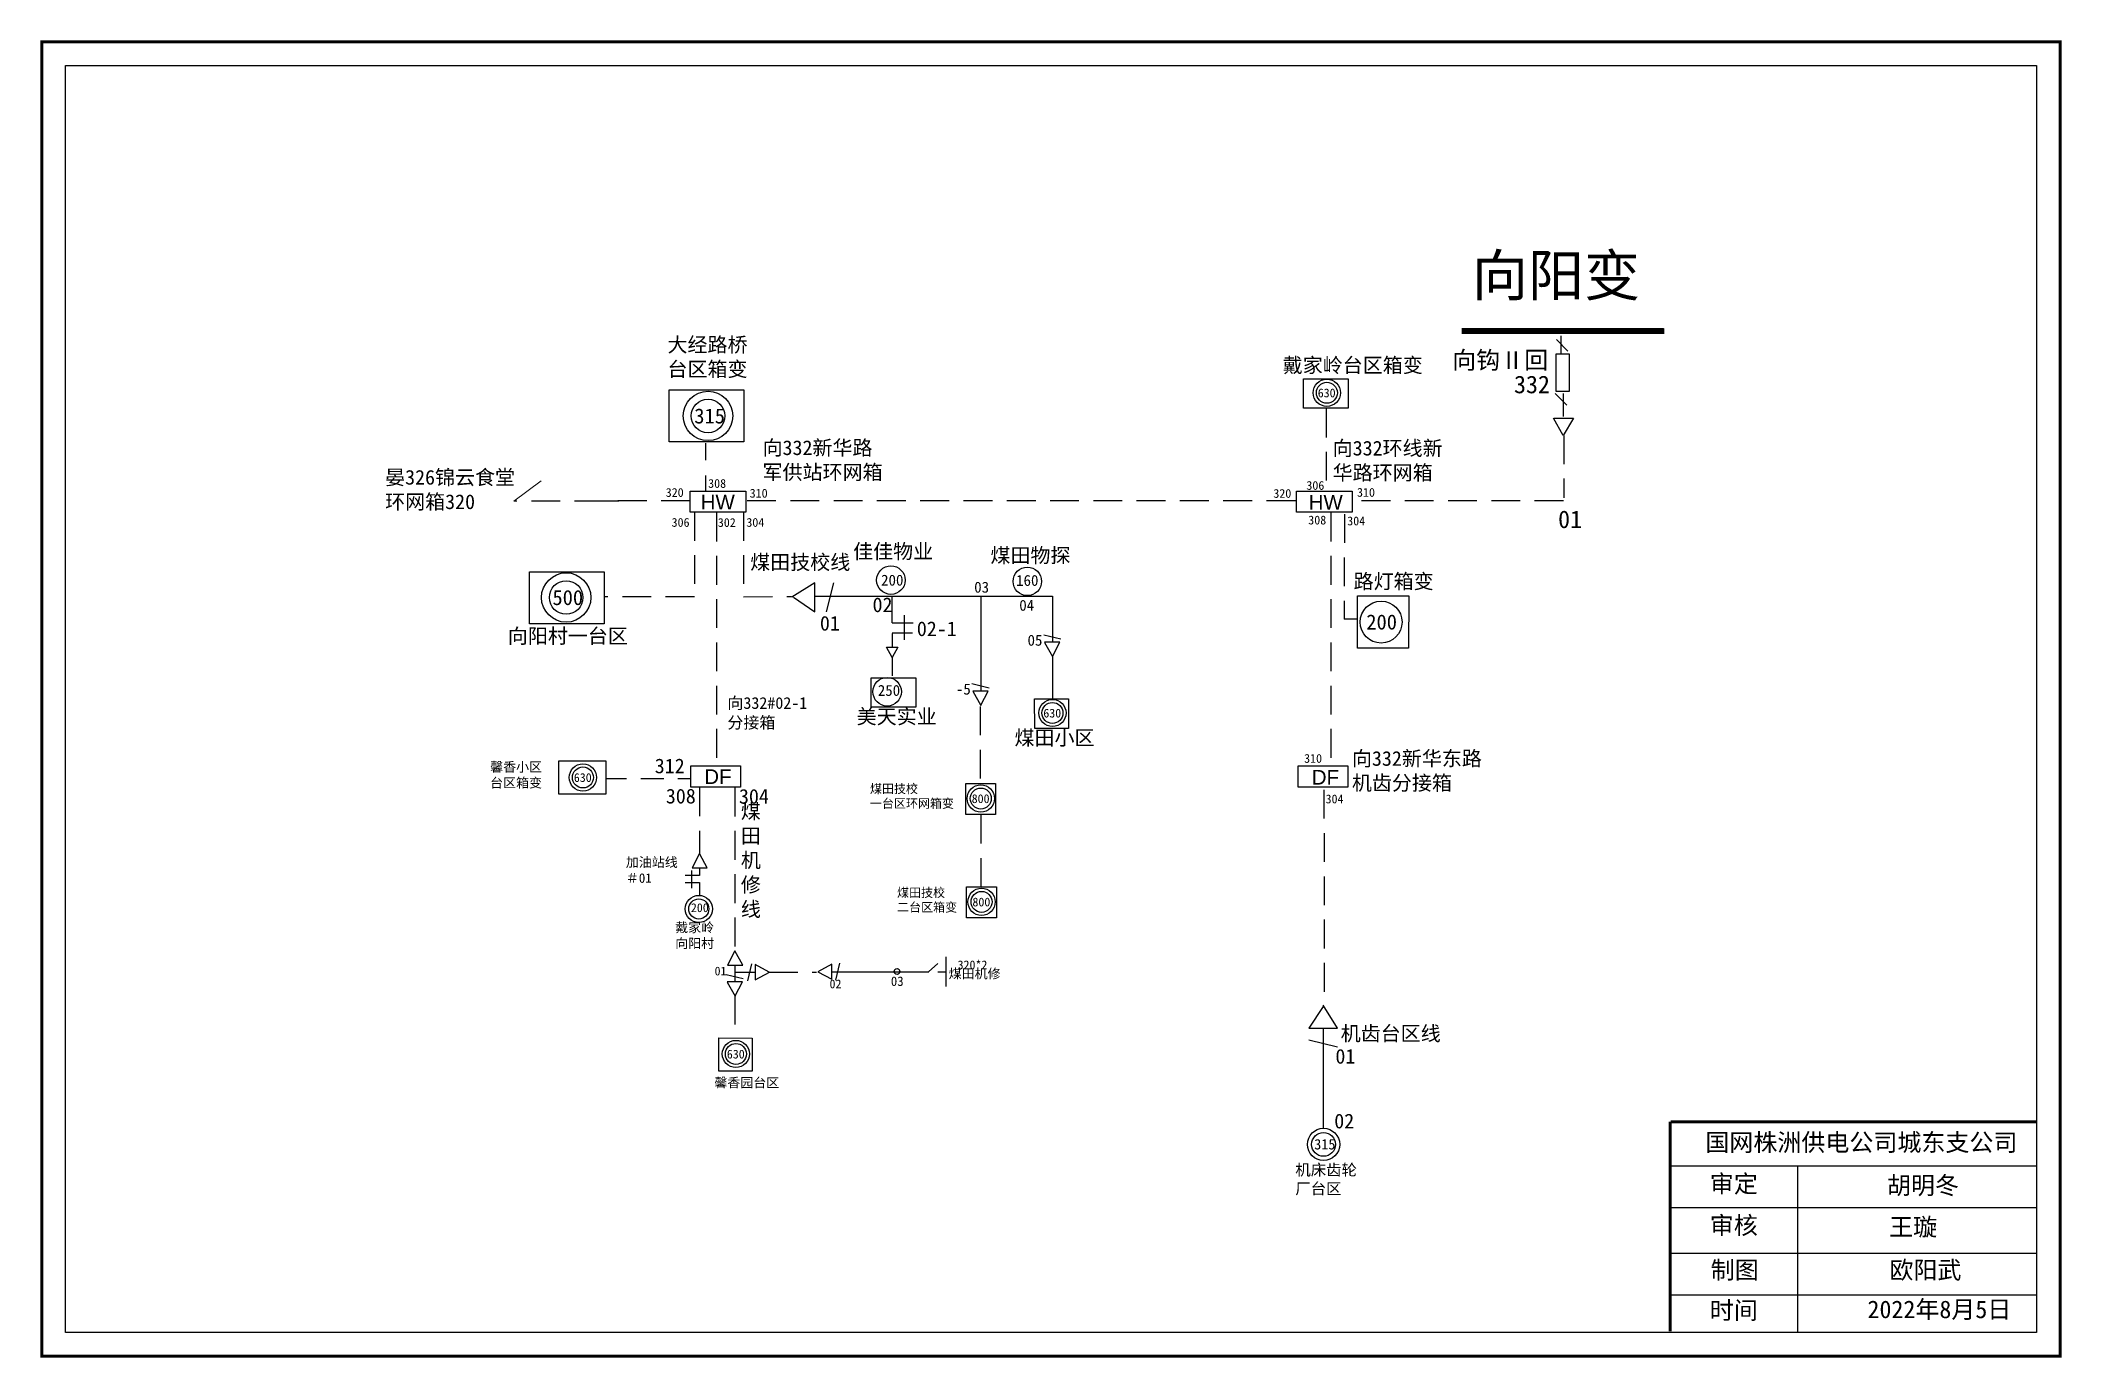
# Model space of a CAD drawing. Extents: x -426 to -81, y 269 to 494.
import ezdxf

# ---------------------------------------------------------------- set-up
doc = ezdxf.new("R2010")
doc.units = 0
doc.header["$LTSCALE"] = 0.774411
doc.linetypes.add('ACAD_ISO02W100', pattern=[15, 12, -3])
doc.linetypes.add('DASHED2', pattern=[9.525, 6.35, -3.175])
doc.layers.get('0').update_dxf_attribs({"linetype": 'CONTINUOUS'})
doc.layers.add('0-RefEdit0', color=7, linetype='CONTINUOUS')
doc.styles.get("Standard").update_dxf_attribs({"font": '', "height": 2.5})
doc.styles.add('字体', font='simkai_0.ttf', dxfattribs={"height": 2.5})
doc.styles.add('宋体_txtstyle_1.50_0_0', font='SIMSUN.TTC', dxfattribs={"height": 1.5})
doc.styles.add('宋体_txtstyle_2.00_0_0', font='SIMSUN.TTC', dxfattribs={"height": 2})
doc.styles.add('宋体_txtstyle_3.00_0_0', font='SIMSUN.TTC', dxfattribs={"height": 3})
doc.styles.add('楷体_GB2312_txtstyle_1.50_0_0', font='SIMKAI.TTF', dxfattribs={"height": 1.5})
doc.styles.add('楷体_GB2312_txtstyle_1.50_1_0', font='SIMKAI.TTF', dxfattribs={"height": 1.5})
doc.styles.add('楷体_GB2312_txtstyle_2.50_0_0', font='SIMKAI.TTF', dxfattribs={"height": 2.5})
doc.styles.get('Standard').set_extended_font_data('SimSun')

msp = doc.modelspace()

# ---------------------------------------------------------------- linework, layer by layer
at = {"linetype": 'Continuous'}
for p, q in [((-165.29, 440.96), (-167.27, 442.94)), ((-165.51, 431.73), (-167.49, 433.71)), ((-166.12, 433.74), (-166.12, 429.79)), ((-166.11, 426.59), (-167.74, 429.55)), ((-167.71, 429.53), (-164.36, 429.55)), ((-164.36, 429.55), (-166.11, 426.59)), ((-312.28, 425.3), (-312.28, 422.38)), ((-312.28, 419.75), (-312.28, 417.03)), ((-331.73, 415.44), (-327.04, 415.44)), ((-293.63, 401.46), (-297.56, 399)), ((-293.63, 396.55), (-293.63, 401.46)), ((-291.67, 396.55), (-290.44, 401.46)), ((-297.32, 399), (-293.63, 396.55)), ((-265.37, 399.16), (-265.37, 383.01)), ((-253.16, 399.18), (-253.16, 391.33)), ((-254.65, 392.61), (-251.75, 391.92)), ((-251.9, 391.35), (-254.5, 391.35)), ((-254.5, 391.32), (-253.16, 388.91)), ((-253.16, 388.94), (-251.9, 391.35)), ((-253.16, 388.97), (-253.16, 381.83)), ((-266.87, 384.29), (-263.96, 383.59)), ((-264.12, 383.02), (-266.72, 383.02)), ((-266.72, 382.99), (-265.37, 380.59)), ((-265.37, 380.61), (-264.12, 383.02)), ((-329.26, 368.11), (-325.73, 368.11)), ((-323.33, 368.11), (-319.38, 368.11)), ((-316.99, 368.11), (-314.81, 368.11)), ((-313.34, 355.33), (-314.59, 352.92)), ((-311.99, 352.92), (-313.24, 355.23)), ((-313.34, 351.57), (-315.75, 351.57)), ((-314.69, 352.44), (-314.69, 349.45)), ((-314.59, 352.92), (-311.99, 352.92)), ((-313.34, 352.92), (-313.34, 351.57)), ((-315.75, 350.42), (-313.34, 350.42)), ((-313.34, 350.42), (-313.34, 348.2)), ((-307.27, 338.75), (-308.53, 336.34)), ((-305.92, 336.34), (-307.27, 338.75)), ((-308.76, 334.74), (-305.86, 334.05)), ((-308.53, 336.34), (-305.92, 336.34)), ((-307.27, 336.26), (-307.27, 333.46)), ((-307.26, 335.14), (-303.82, 335.14)), ((-305.09, 333.65), (-304.4, 336.55)), ((-301.42, 335.14), (-303.83, 336.4)), ((-303.83, 336.4), (-303.83, 333.8)), ((-303.8, 333.8), (-301.39, 335.14)), ((-290.76, 336.5), (-293.16, 335.16)), ((-293.14, 335.16), (-290.73, 333.9)), ((-290.73, 333.9), (-290.73, 336.5)), ((-290.72, 335.19), (-288.68, 335.19)), ((-289.46, 336.65), (-290.15, 333.75)), ((-288.68, 335.19), (-274.22, 335.19)), ((-274.31, 335.19), (-272.69, 336.57)), ((-272.69, 335.19), (-271.31, 335.19)), ((-306.01, 333.47), (-308.61, 333.47)), ((-308.61, 333.44), (-307.26, 331.04)), ((-307.26, 331.06), (-306.01, 333.47)), ((-207, 329.25), (-209.45, 325.56)), ((-204.55, 325.56), (-207, 329.49)), ((-209.45, 325.56), (-204.55, 325.56)), ((-207, 325.56), (-207, 308.62)), ((-209.45, 323.6), (-204.55, 322.37)), ((-147.82, 302.12), (-85.46, 302.12)), ((-126.18, 302.11), (-126.18, 273.78)), ((-147.82, 295.01), (-85.46, 295.01)), ((-147.82, 287.26), (-85.46, 287.26)), ((-147.82, 280.16), (-85.46, 280.16))]:
    msp.add_line(p, q, dxfattribs=at)
at = {"linetype": 'ACAD_ISO02W100'}
msp.add_line((-166.43, 440.47), (-166.43, 443.56), dxfattribs=at)
at = {"linetype": 'DASHED2'}
for p, q in [((-206.5, 431.18), (-206.53, 417.16)), ((-166.02, 426.6), (-166.02, 415.96)), ((-314.92, 415.44), (-344.96, 415.39)), ((-314.17, 413.57), (-314.17, 399.11)), ((-310.4, 413.45), (-310.4, 370.33)), ((-305.8, 413.57), (-305.8, 399.11)), ((-211.76, 415.44), (-305.35, 415.44)), ((-205.7, 413.45), (-205.7, 370.33)), ((-166.06, 415.44), (-201.99, 415.44)), ((-203.4, 413.18), (-203.43, 395.25)), ((-314.17, 399.11), (-329.41, 399.11)), ((-305.8, 399.11), (-297.64, 399.15)), ((-201.17, 395.25), (-203.43, 395.25)), ((-265.45, 380.41), (-265.45, 367.9)), ((-313.32, 366.6), (-313.34, 355.33)), ((-307.28, 366.56), (-307.28, 338.5)), ((-206.88, 366.2), (-206.86, 329.38)), ((-265.37, 361.94), (-265.37, 349.63)), ((-301.46, 335.12), (-293.39, 335.12)), ((-307.27, 331.1), (-307.27, 323.95))]:
    msp.add_line(p, q, dxfattribs=at)
at = {"color": 7, "linetype": 'Continuous', "lineweight": 0, "ltscale": 0.577067}
msp.add_line((-344.96, 415.39), (-340.32, 418.84), dxfattribs=at)
at = {"linetype": 'ByBlock'}
msp.add_line((-280.52, 399.11), (-280.52, 394.68), dxfattribs=at)
at = {"linetype": 'ByBlock', "ltscale": 2}
for p, q in [((-280.48, 394.68), (-276.89, 394.68)), ((-280.48, 392.94), (-277, 392.94)), ((-280.48, 392.83), (-280.48, 390.51)), ((-278.4, 391.78), (-278.4, 395.96))]:
    msp.add_line(p, q, dxfattribs=at)
at = {"color": 7, "linetype": 'Continuous'}
for p, q in [((-280.48, 388.75), (-281.45, 390.49)), ((-281.45, 390.49), (-279.53, 390.48)), ((-279.53, 390.48), (-280.48, 388.75)), ((-280.48, 388.75), (-280.48, 385.63)), ((-271.31, 337.73), (-271.31, 332.65))]:
    msp.add_line(p, q, dxfattribs=at)
at = {"linetype": 'Continuous', "const_width": 0.5}
msp.add_lwpolyline([(-425.39, 493.66), (-81.42, 493.66), (-81.42, 269.69), (-425.39, 269.69)], close=True, dxfattribs=at)
at = {"linetype": 'Continuous'}
for points in [[(-421.35, 489.61), (-85.46, 489.61), (-85.46, 273.74), (-421.35, 273.74)], [(-318.49, 425.48), (-318.49, 434.37), (-305.75, 434.37), (-305.75, 425.48)], [(-314.92, 417.08), (-305.43, 417.08), (-305.43, 413.52), (-314.92, 413.52)], [(-211.55, 417.08), (-202.06, 417.08), (-202.06, 413.52), (-211.55, 413.52)], [(-342.28, 394.47), (-342.28, 403.37), (-329.54, 403.37), (-329.54, 394.47)], [(-201.19, 390.35), (-201.19, 399.25), (-192.39, 399.25), (-192.46, 390.35)], [(-314.81, 370.29), (-306.35, 370.29), (-306.35, 366.65), (-314.81, 366.65)], [(-211.26, 370.29), (-202.8, 370.29), (-202.8, 366.65), (-211.26, 366.65)], [(-267.91, 367.25), (-262.85, 367.25), (-262.85, 362.01), (-267.91, 362.01)], [(-267.78, 349.64), (-262.72, 349.64), (-262.72, 344.39), (-267.78, 344.39)], [(-309.99, 323.94), (-304.33, 323.89), (-304.33, 318.23), (-309.99, 318.23)]]:
    msp.add_lwpolyline(points, close=True, dxfattribs=at)
for points, const_width in [([(-148.85, 444.37), (-183.4, 444.38)], 1), ([(-147.86, 309.62), (-147.86, 273.89)], 0.5), ([(-147.82, 309.62), (-85.46, 309.62)], 0.5)]:
    msp.add_lwpolyline(points, dxfattribs=dict(at, const_width=const_width))
at = {"linetype": 'ACAD_ISO02W100'}
msp.add_lwpolyline([(-165.1, 434.07), (-167.31, 434.07), (-167.31, 440.47), (-165.1, 440.47)], close=True, dxfattribs=at)
at = {"color": 7, "linetype": 'Continuous'}
msp.add_lwpolyline([(-329.29, 371.12), (-329.29, 365.46), (-337.26, 365.46), (-337.26, 371.12)], close=True, dxfattribs=at)
at = {"linetype": 'Continuous'}
for centre, radius in [((-311.86, 429.91), 4.21), ((-206.39, 433.86), 2.32), ((-206.39, 433.86), 1.79), ((-311.86, 429.91), 2.86), ((-336.04, 398.97), 4.21), ((-336.04, 398.97), 2.86), ((-197.14, 394.78), 3.57), ((-253.16, 379.29), 2.32), ((-253.16, 379.29), 1.79), ((-333.18, 368.3), 2.32), ((-333.18, 368.3), 1.79), ((-265.37, 364.71), 2.32), ((-265.37, 364.71), 1.79), ((-313.43, 345.89), 2.32), ((-265.24, 347.1), 2.32), ((-265.24, 347.1), 1.79), ((-313.43, 345.89), 1.71), ((-307.11, 321.18), 2.32), ((-307.11, 321.18), 1.79), ((-206.95, 305.77), 2.75), ((-206.95, 305.77), 2.03)]:
    msp.add_circle(centre, radius, dxfattribs=at)
at = {"color": 7}
for centre in [(-280.69, 401.93), (-257.44, 401.72)]:
    msp.add_circle(centre, 2.43, dxfattribs=at)
at = {"color": 7, "linetype": 'ByBlock'}
msp.add_circle((-281.33, 382.91), 2.43, dxfattribs=at)
at = {"color": 1, "linetype": 'Continuous'}
msp.add_circle((-279.65, 335.23), 0.489, dxfattribs=at)
at = {"layer": '0-RefEdit0', "color": 7, "linetype": 'ByBlock', "ltscale": 2}
msp.add_line((-293.62, 399.19), (-253.16, 399.19), dxfattribs=at)
for points in [[(-210.37, 436.25), (-202.76, 436.25), (-202.76, 431.23), (-210.37, 431.23)], [(-284.05, 385.3), (-276.44, 385.3), (-276.44, 380.28), (-284.05, 380.28)], [(-256.21, 381.68), (-250.45, 381.68), (-250.44, 376.66), (-256.18, 376.66)]]:
    msp.add_lwpolyline(points, close=True, dxfattribs=at)

# ---------------------------------------------------------------- texts
at = {"color": 7, "linetype": 'Continuous', "attachment_point": 1}
for s, insert, char_height, width, style in [('向阳变', (-181.66, 457.37), 7, 132.2648, '字体'), ('308', (-311.84, 419.16), 1.5, 28.7955, '楷体_GB2312_txtstyle_1.50_1_0'), ('308', (-209.56, 412.92), 1.5, 28.7955, '楷体_GB2312_txtstyle_1.50_0_0')]:
    msp.add_mtext(s, dxfattribs=dict(at, insert=insert, char_height=char_height, width=width, style=style))
at = {"linetype": 'Continuous', "attachment_point": 1}
for s, insert, char_height, width, style in [('大经路桥台区箱变', (-318.77, 443.31), 2.5, 14.7239, '字体'), ('向332新华路军供站环网箱', (-302.57, 425.75), 2.5, 20.6456, '字体'), ('向332环线新华路环网箱', (-205.4, 425.67), 2.5, 21.4887, '字体'), ('煤田技校线', (-304.67, 406.24), 2.5, 28.7955, '字体'), ('佳佳物业', (-287.13, 408.09), 2.5, 28.7955, '字体'), ('煤田物探', (-263.73, 407.41), 2.5, 28.7955, '字体'), ('路灯箱变', (-201.83, 402.98), 2.5, 28.7955, '字体'), ('02', (-283.82, 398.98), 2.5, 28.7955, '字体'), ('向阳村一台区', (-345.98, 393.67), 2.5, 28.7955, '字体'), ('01', (-292.79, 395.83), 2.5, 28.7955, '字体'), ('向332#02-1分接箱', (-308.56, 381.99), 2, 15.2356, '宋体_txtstyle_2.00_0_0'), ('{\\fSimSun|b0|i0|c134|p2;向}332{\\fSimSun|b0|i0|c134|p2;新华东路机齿分接箱}', (-202.12, 372.79), 2.5, 23.0089, '字体'), ('312', (-320.94, 371.52), 2.5, 28.7955, '字体'), ('308', (-319.05, 366.37), 2.5, 28.7955, '字体'), ('304', (-306.59, 366.33), 2.5, 28.7955, '字体'), ('煤田机修线', (-306.27, 363.78), 2.5, 1.9004, '字体'), ('机齿台区线', (-204.03, 325.93), 2.5, 28.7955, '字体'), ('01', (-204.93, 322.03), 2.5, 28.7955, '字体'), ('02', (-205.13, 311), 2.5, 28.7955, '字体'), ('国网株洲供电公司城东支公司', (-141.89, 307.62), 3, 82.0179, '宋体_txtstyle_3.00_0_0'), ('审定', (-141.12, 300.56), 3, 23.4615, '字体'), ('胡明冬', (-110.93, 300.29), 3, 23.4615, '宋体_txtstyle_3.00_0_0'), ('审核', (-141.12, 293.49), 3, 23.4615, '字体'), ('{\\fSimSun|b0|i0|c134|p2;王璇}', (-110.56, 293.21), 3, 33.0539, '字体'), ('制图', (-140.96, 285.87), 3, 23.4615, '字体'), ('欧阳武', (-110.51, 285.87), 3, 23.4615, '宋体_txtstyle_3.00_0_0'), ('时间', (-141.12, 278.99), 3, 23.4615, '字体'), ('2022年8月5日', (-114.25, 279.16), 3, 43.2252, '宋体_txtstyle_3.00_0_0')]:
    msp.add_mtext(s, dxfattribs=dict(at, insert=insert, char_height=char_height, width=width, style=style))
at = {"linetype": 'Continuous', "char_height": 3, "attachment_point": 1}
for s, insert, width in [('向钩Ⅱ回', (-185.03, 440.93), 18.5437), ('332', (-174.49, 436.78), 6.7865), ('01', (-166.98, 413.8), 6.7865)]:
    msp.add_mtext(s, dxfattribs=dict(at, insert=insert, width=width))
at = {"linetype": 'ByBlock', "width": 28.7955, "attachment_point": 1}
for s, insert, char_height, style in [('戴家岭台区箱变', (-213.91, 439.81), 2.5, '字体'), ('02-1', (-276.27, 394.89), 2.5, '字体'), ('美天实业', (-286.52, 379.94), 2.5, '字体'), ('煤田小区', (-259.62, 376.32), 2.5, '字体'), ('煤田技校^M^J一台区环网箱变', (-284.26, 367.12), 1.5, '宋体_txtstyle_1.50_0_0'), ('煤田技校^M^J二台区箱变', (-279.64, 349.42), 1.5, '宋体_txtstyle_1.50_0_0')]:
    msp.add_mtext(s, dxfattribs=dict(at, insert=insert, char_height=char_height, style=style))
at = {"attachment_point": 1}
for s, insert, char_height, width in [('630', (-207.94, 434.58), 1.49, 3.1348), ('{\\fArial|b0|i0|c0|p32;\\H1.677x;HW}', (-313.11, 416.48), 1.4904, 3.1348), ('{\\fArial|b0|i0|c0|p32;\\H1.677x;HW}', (-209.49, 416.46), 1.4904, 3.1348), ('630', (-254.71, 380.01), 1.49, 3.1348), ('630', (-334.73, 369.03), 1.49, 3.1348), ('{\\fArial|b0|i0|c0|p32;\\H1.677x;DF}', (-312.5, 369.69), 1.4904, 3.1348), ('{\\fArial|b0|i0|c0|p32;\\H1.677x;DF}', (-208.96, 369.59), 1.4904, 3.1348), ('800', (-266.92, 365.43), 1.49, 3.1348), ('200', (-314.78, 346.85), 1.49, 3.1348), ('800', (-266.79, 347.82), 1.49, 3.1348), ('01', (-310.74, 336.06), 1.49, 10.6461), ('{\\H1.074x;03}', (-280.7, 334.38), 1.4904, 10.6461), ('320*2', (-269.32, 337.11), 1.49, 3.1348), ('02', (-291.15, 333.86), 1.49, 10.6461), ('630', (-308.65, 321.9), 1.49, 3.1348), ('315', (-208.54, 306.68), 1.77, 3.7226)]:
    msp.add_mtext(s, dxfattribs=dict(at, insert=insert, char_height=char_height, width=width))
at = {"attachment_point": 1, "style": '字体'}
for s, insert, char_height, width in [('315', (-314.2, 431.19), 2.564, 27.8476), ('500', (-338.38, 400.25), 2.564, 27.8476), ('200', (-199.67, 396.08), 2.564, 27.8476), ('加油站线＃01', (-325.86, 354.67), 1.62, 10.6461), ('戴家岭\\P向阳村', (-317.45, 343.55), 1.62, 10.6461), ('煤田机修', (-270.84, 335.69), 1.62, 10.6461), ('馨香园台区', (-310.78, 317.1), 1.62, 13.7342), ('机床齿轮厂台区', (-211.76, 302.4), 1.924, 12.0348)]:
    msp.add_mtext(s, dxfattribs=dict(at, insert=insert, char_height=char_height, width=width))
at = {"color": 1, "linetype": 'Continuous', "true_color": 0xff0000, "insert": (-366.9, 420.71), "char_height": 2.5, "width": 22.9153, "attachment_point": 1, "style": '楷体_GB2312_txtstyle_2.50_0_0'}
msp.add_mtext('{\\fSimSun|b0|i0|c134|p2;晏}326{\\fSimSun|b0|i0|c134|p2;锦云食堂环网箱}320', dxfattribs=at)
at = {"color": 7, "linetype": 'Continuous', "lineweight": 0, "ltscale": 1.580025, "char_height": 1.5, "attachment_point": 1, "style": '楷体_GB2312_txtstyle_1.50_0_0'}
for s, insert in [('320', (-319.07, 417.62)), ('310', (-304.76, 417.49)), ('320', (-215.51, 417.46)), ('310', (-201.25, 417.64))]:
    msp.add_mtext(s, dxfattribs=dict(at, insert=insert))
at = {"color": 0, "linetype": 'Continuous', "char_height": 1.5, "width": 28.7955, "attachment_point": 1, "style": '字体'}
for s, insert in [('306', (-209.88, 418.82)), ('306', (-318.07, 412.52)), ('302', (-310.19, 412.5)), ('304', (-305.33, 412.52)), ('304', (-202.92, 412.77)), ('310', (-210.27, 372.3)), ('304', (-206.61, 365.39))]:
    msp.add_mtext(s, dxfattribs=dict(at, insert=insert))
at = {"color": 7, "char_height": 1.863, "width": 3.9185, "attachment_point": 1}
for s, insert in [('200', (-282.36, 402.86)), ('03', (-266.49, 401.66)), ('160', (-259.35, 402.82)), ('04', (-258.81, 398.57)), ('05', (-257.4, 392.62)), ('-5', (-269.61, 384.29))]:
    msp.add_mtext(s, dxfattribs=dict(at, insert=insert))
at = {"color": 7, "linetype": 'ByBlock', "insert": (-282.92, 384.07), "char_height": 1.863, "width": 3.9185, "attachment_point": 1}
msp.add_mtext('250', dxfattribs=at)
at = {"color": 7, "insert": (-348.99, 370.91), "char_height": 1.62, "width": 10.7804, "attachment_point": 1, "style": '字体'}
msp.add_mtext('馨香小区台区箱变', dxfattribs=at)

doc.saveas('drawing.dxf')
